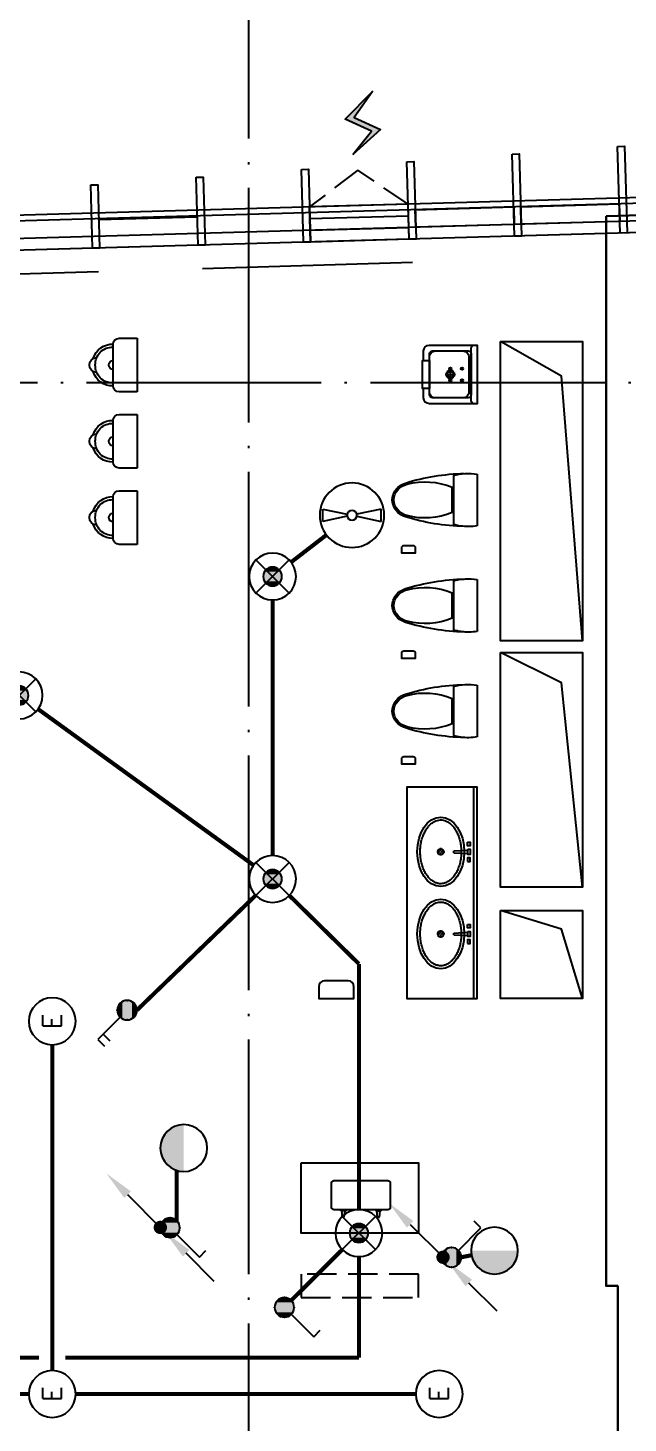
# Model space of a CAD drawing. Extents: x -2209072 to 495824, y -92434 to 572724.
# Drawn here: x 128759 to 133878, y 287553 to 299447 of the extents above; entities that cross this region are included whole.
import ezdxf
from ezdxf.enums import TextEntityAlignment as Align

# ---------------------------------------------------------------- set-up
doc = ezdxf.new("R2010")
doc.units = 0
doc.header["$LTSCALE"] = 1000
doc.header["$MEASUREMENT"] = 0
for name, pattern in [('6#7#幕墙$0$DASH', [0.35, 0.25, -0.1]), ('DASH', [0.35, 0.25, -0.1]), ('X-104 6#7#平面$0$DASH', [0.35, 0.25, -0.1]), ('X-104 6#7#平面$0$DOTE', [2.4200000000000004, 2, -0.2, 0.02, -0.2])]:
    doc.linetypes.add(name, pattern=pattern)
doc.layers.get('0').update_dxf_attribs({"linetype": 'CONTINUOUS'})
for name, color, linetype in [('6#7#幕墙$0$04-电动窗', 1, 'CONTINUOUS'), ('6#7#幕墙$0$A-C_玻璃幕墙', 140, 'CONTINUOUS'), ('6#7#幕墙$0$A-C_窗', 140, 'CONTINUOUS'), ('6#7#幕墙$0$A-TECH_结构', 21, 'CONTINUOUS'), ('6#7#幕墙$0$A-金属背板', 30, 'CONTINUOUS'), ('EQUIP-动力', 3, 'CONTINUOUS'), ('EQUIP-照明', 3, 'CONTINUOUS'), ('LWIRE', 4, 'CONTINUOUS'), ('TEL_TEXT', 3, 'CONTINUOUS'), ('WIRE-应急', 2, 'DASH'), ('WIRE-照明', 1, 'CONTINUOUS'), ('X-104 6#7#平面$0$A-C_门', 150, 'CONTINUOUS'), ('X-104 6#7#平面$0$A-I_卫-洁具', 241, 'CONTINUOUS'), ('X-104 6#7#平面$0$A-SUR_看线', 231, 'CONTINUOUS'), ('X-104 6#7#平面$0$A-TECH_结构', 21, 'CONTINUOUS'), ('X-104 6#7#平面$0$A_AXIS-轴线', 36, 'X-104 6#7#平面$0$DOTE')]:
    doc.layers.add(name, color=color, linetype=linetype)
doc.layers.add('X-104 6#7#平面$0$000套内', color=226, linetype='CONTINUOUS', lineweight=30, plot=False)
doc.styles.add('_TEL_DIM', font='SIMPLEX', dxfattribs={"width": 0.8, "height": 3.5, "bigfont": 'HZTXT'})
doc.styles.get("Standard").update_dxf_attribs({"font": 'gbenor.shx', "bigfont": 'gbcbig.shx'})

# ---------------------------------------------------------------- blocks, each defined once
blk = doc.blocks.new('$equip$00001838')
blk.add_circle((0, 0), 0.5)
at = {"color": 7, "style": '_TEL_DIM'}
blk.add_attdef('$TEXT$', text='', height=0.4, dxfattribs=at).set_placement((0, 0), align=Align.MIDDLE_CENTER)
at = {"color": 7, "style": '_TEL_DIM', "flags": 1}
blk.add_attdef('A', text='', height=2e-05, dxfattribs=at).set_placement((0, 0), align=Align.MIDDLE_CENTER)
blk = doc.blocks.new('$equip$00001151')
blk.add_circle((0, 0.5), 0.5)
for points in [[(0.4330127085668209, 0.2500000115614966), (-0.4330126952190767, 0.2499999884385034), (0.5, 0.5000000133477442), (-0.5, 0.4999999866522558)], [(0.2500000115578587, 0.0669873047809233), (-0.2499999884421413, 0.06698729143317905), (0.4330127085668209, 0.2500000115614966), (-0.4330126952190767, 0.2499999884385034)], [(1.334774424321949e-08, 0), (1.334774424321949e-08, 0), (0.2500000115578587, 0.0669873047809233), (-0.2499999884421413, 0.06698729143317905)]]:
    blk.add_solid(points)
at = {"flags": 9}
blk.add_attdef('A', (0, 0), '', height=2e-05, dxfattribs=at)
blk = doc.blocks.new('$equip$00001962')
for p, q in [((0.1473139127519971, 0.3556472460822988), (0.625000000003638, 0.8333333333339397)), ((0.625000000003638, 0.8333333333339397), (0.7664213562420628, 0.6919119770955149))]:
    blk.add_line(p, q)
blk.add_circle((3.637978807091713e-12, 0.2083333333339397), 0.2083333333334168)
for p in [(1.091393642127514e-11, 0.4166666666660603), (-0.2083333333284827, 0.2083333333375776), (1.091393642127514e-11, 0), (0.2083333333393966, 0.2083333333375776)]:
    blk.add_point(p)
for points in [[(-0.1804219591176661, 0.312500000001819), (0.1804219591249421, 0.312500000001819), (-0.2083333333284827, 0.2083333333339397), (0.2083333333357587, 0.2083333333339397)], [(-0.1041666666642413, 0.3887552924552438), (0.1041666666715173, 0.3887552924552438), (-0.1804219591176661, 0.312500000001819), (0.1804219591249421, 0.312500000001819)], [(3.637978807091713e-12, 0.4166666666660603), (3.637978807091713e-12, 0.4166666666660603), (-0.1041666666642413, 0.3887552924552438), (0.1041666666715173, 0.3887552924552438)], [(-0.1804219591176661, 0.1041666666660603), (0.1804219591249421, 0.1041666666660603), (-0.2083333333284827, 0.2083333333339397), (0.2083333333357587, 0.2083333333339397)], [(-0.1041666666642413, 0.02791137421263556), (0.1041666666715173, 0.02791137421263556), (-0.1804219591176661, 0.1041666666660603), (0.1804219591249421, 0.1041666666660603)], [(3.637978807091713e-12, 1.818989403545856e-12), (3.637978807091713e-12, 1.818989403545856e-12), (-0.1041666666642413, 0.02791137421263556), (0.1041666666715173, 0.02791137421263556)]]:
    blk.add_solid(points)
at = {"layer": 'TEL_TEXT', "style": '_TEL_DIM', "flags": 1}
blk.add_attdef('A', text='', height=2e-05, dxfattribs=at).set_placement((0, 0), align=Align.MIDDLE_CENTER)
blk = doc.blocks.new('$TelecSys$00000081')
for p, q in [((0.1041666666678793, 0.1041666666660603), (0.1041666666678793, 0.1041666666660603)), ((-0.1041666666678793, -0.1041666666660603), (-0.1041666666678793, -0.1041666666660603)), ((-1.150000000001455, -1.149999999999636), (-0.5499999999992724, -0.5499999999992724))]:
    blk.add_line(p, q)
at = {"const_width": 0.1425}
blk.add_lwpolyline([(0.07125000000087311, 0, 1), (-0.07125000000087311, 0, 1)], format="xyb", close=True, dxfattribs=at)
blk.add_solid([(-0.6199999999989814, -0.4799999999995634), (-0.4799999999995634, -0.6200000000008004), (-0.09999999999854481, -0.1000000000003638)])
at = {"width": 0.8, "flags": 9}
blk.add_attdef('A', (0, 0), '', height=2e-05, rotation=180, dxfattribs=at)
blk = doc.blocks.new('$TelecSys$00000079')
for p, q in [((0.7000000000007276, 0.7000000000007276), (0, 0)), ((0.1041666666678793, 0.1041666666660603), (0.1041666666678793, 0.1041666666660603)), ((-0.1041666666678793, -0.1041666666660603), (-0.1041666666678793, -0.1041666666660603))]:
    blk.add_line(p, q)
at = {"const_width": 0.1425}
blk.add_lwpolyline([(-0.07125000000087311, 0, 1), (0.07125000000087311, 0, 1)], format="xyb", close=True, dxfattribs=at)
blk.add_solid([(0.6300000000010186, 0.7700000000004366), (0.7700000000004366, 0.6299999999991996), (1.150000000001455, 1.149999999999636)])
at = {"width": 0.8, "flags": 9}
blk.add_attdef('A', (0, 0), '', height=2e-05, dxfattribs=at)
blk = doc.blocks.new('$equip$00001149')
for p, q in [((-0.353553390592424, 0.353553390592424), (0.353553390592424, -0.353553390592424)), ((0.353553390592424, 0.353553390592424), (-0.353553390592424, -0.353553390592424))]:
    blk.add_line(p, q)
for radius in [0.5, 0.2]:
    blk.add_circle((0, 0), radius)
for points in [[(-0.1732050807586347, 0.09999999999854481), (0.1732050807586347, 0.09999999999854481), (-0.2000000000007276, 0), (0.2000000000007276, 0)], [(-0.1732050807586347, -0.09999999999854481), (0.1732050807586347, -0.09999999999854481), (-0.2000000000007276, 0), (0.2000000000007276, 0)], [(-0.09999999999854481, 0.1732050807586347), (0.09999999999854481, 0.1732050807586347), (-0.1732050807586347, 0.09999999999854481), (0.1732050807586347, 0.09999999999854481)], [(0, 0.2000000000007276), (0, 0.2000000000007276), (-0.09999999999854481, 0.1732050807586347), (0.09999999999854481, 0.1732050807586347)], [(-0.09999999999854481, -0.1732050807586347), (0.09999999999854481, -0.1732050807586347), (-0.1732050807586347, -0.09999999999854481), (0.1732050807586347, -0.09999999999854481)], [(0, -0.2000000000007276), (0, -0.2000000000007276), (-0.09999999999854481, -0.1732050807586347), (0.09999999999854481, -0.1732050807586347)]]:
    blk.add_solid(points)
at = {"flags": 9}
blk.add_attdef('A', (0, 0), '', height=2e-05, dxfattribs=at)
blk = doc.blocks.new('$equip$00001304')
for p, q in [((-0.625, -0.1302083333357587), (-0.625, 0.1302083333357587)), ((-0.625, 0.1302083333357587), (-0.1019771270548517, 0.02124523480597418)), ((0.625, 0.1302083333357587), (0.1019771270548517, 0.02124523480597418)), ((0.625, -0.1302083333357587), (0.625, 0.1302083333357587)), ((-0.1019771270548517, -0.02124523480597418), (-0.625, -0.1302083333357587)), ((0.1019771270548517, -0.02124523480597418), (0.625, -0.1302083333357587))]:
    blk.add_line(p, q)
for radius in [0.6875, 0.1041666666666797]:
    blk.add_circle((0, 0), radius)
at = {"flags": 9}
blk.add_attdef('A', (0, 0), '', height=2e-05, dxfattribs=at)
blk = doc.blocks.new('$equip$00001963')
for p, q in [((0.1473139127447212, 0.3556472460822988), (0.624999999996362, 0.8333333333339397)), ((0.5118629150056222, 0.7201962483431998), (0.653284271244047, 0.578774892108413)), ((0.624999999996362, 0.8333333333339397), (0.7664213562347868, 0.6919119770955149))]:
    blk.add_line(p, q)
blk.add_circle((-3.637978807091713e-12, 0.2083333333339397), 0.2083333333334168)
for p in [(0, 0.4166666666660603), (-0.2083333333393966, 0.2083333333375776), (0, 0), (0.2083333333284827, 0.2083333333375776)]:
    blk.add_point(p)
for points in [[(-0.1804219591249421, 0.312500000001819), (0.1804219591176661, 0.312500000001819), (-0.2083333333357587, 0.2083333333339397), (0.2083333333284827, 0.2083333333339397)], [(-0.1041666666715173, 0.3887552924552438), (0.1041666666642413, 0.3887552924552438), (-0.1804219591249421, 0.312500000001819), (0.1804219591176661, 0.312500000001819)], [(-3.637978807091713e-12, 0.4166666666660603), (-3.637978807091713e-12, 0.4166666666660603), (-0.1041666666715173, 0.3887552924552438), (0.1041666666642413, 0.3887552924552438)], [(-0.1804219591249421, 0.1041666666660603), (0.1804219591176661, 0.1041666666660603), (-0.2083333333357587, 0.2083333333339397), (0.2083333333284827, 0.2083333333339397)], [(-0.1041666666715173, 0.02791137421263556), (0.1041666666642413, 0.02791137421263556), (-0.1804219591249421, 0.1041666666660603), (0.1804219591176661, 0.1041666666660603)], [(-3.637978807091713e-12, 1.818989403545856e-12), (-3.637978807091713e-12, 1.818989403545856e-12), (-0.1041666666715173, 0.02791137421263556), (0.1041666666642413, 0.02791137421263556)]]:
    blk.add_solid(points)
at = {"layer": 'TEL_TEXT', "style": '_TEL_DIM', "flags": 1}
blk.add_attdef('A', text='', height=2e-05, dxfattribs=at).set_placement((0, 0), align=Align.MIDDLE_CENTER)
blk = doc.blocks.new('X-104 6#7#平面$0$fdsgfh')
at = {"layer": 'X-104 6#7#平面$0$A-TECH_结构'}
blk.add_lwpolyline([(-32899.9937137325, 80080.09257850776), (-32899.99370861112, 73049.99944712958), (-35599.99378253634, 73049.99940193442), (-35599.99378253634, 78950.00005101462), (-35399.99356419079, 78950.00005101462), (-35399.99357145236, 80180.76328602651), (-53799.99999997937, 80921.69999439848), (-53799.98692026359, 56749.99967455401), (-41849.99999999936, 56749.9997286585), (-41850.00099945735, 56750.00077917697), (-5900.000999457348, 56750.00077917697), (-5900.000999457348, 58050.00080011939), (699.9992417302274, 58050.00080011939), (699.9992417303438, 79350.00080011881), (-5900.000999454787, 79350.00080011881), (-5900.000999453681, 80094.5845602148), (-21499.99208528241, 79648.39091887636), (-21499.99208528241, 78950.00000001918), (-21299.99222152265, 78950.00000002715), (-21299.99214760232, 73250.00003751149), (-23999.9913840691, 73250.00039114061), (-23999.9913840691, 78950.00030319628), (-23599.99146148495, 78950.0002529785), (-23599.99146148495, 79705.59743453059)], close=True, dxfattribs=at)
blk = doc.blocks.new('*U1303')
at = {"layer": 'X-104 6#7#平面$0$A_AXIS-轴线'}
blk.add_line((33599.99999999994, 25699.99999999951), (33600.00000000001, -6500.000000000364), dxfattribs=at)
blk.add_lwpolyline([(-6499.999999999946, 19199.99999999949), (53815.35002683864, 19199.99999999906)], dxfattribs=at)
blk = doc.blocks.new('X-104 6#7#平面$0$drff')
at = {"layer": 'X-104 6#7#平面$0$A-TECH_结构'}
for points in [[(-950.0002347079571, 7950.000640147191), (-250.0000079800375, 7950.000640861748), (-250.0785117881314, 5400.000881613872), (-950.078561139584, 5400.000954204879)], [(-950.0838447942515, 5300.00095420552), (-250.0840018930903, 5300.00095492031), (-250.0003174667072, 3300.002407060994), (-950.0001603678684, 3300.002406346204)], [(-950.0002973864612, 3099.99697556789), (-250.0004544853, 3099.99697628268), (-250.000465637655, 2350.000991695269), (-950.0003085388162, 2350.000990980479)]]:
    blk.add_lwpolyline(points, close=True, dxfattribs=at)
for points in [[(-250.0777486588049, 5400.000827985525), (-430.2593758709263, 7653.65636189474), (-949.9990587088396, 7950.000349234615)], [(-250.0003878508869, 3300.002407060412), (-430.2600122309232, 5041.159833339276), (-950.0838447942515, 5300.00095420552)], [(-250.0005360218347, 2350.000991694687), (-430.260228719766, 2941.159833339334), (-950.0002973864612, 3099.99697556789)]]:
    blk.add_lwpolyline(points, dxfattribs=at)
blk = doc.blocks.new('X-104 6#7#平面$0$meae')
for p, q in [((-215.039999999979, 0), (-243.7679999999818, 0)), ((-210, 5.039999999979045), (-210, 32.76000000000931)), ((-176.7359999999753, 0), (-204.9599999999627, 0)), ((-99.54815868195146, 8), (21.68149024352897, 14.3899337600451)), ((-99.54815868195146, -7.999999999941792), (-99.54815868195146, 8)), ((21.68149024352897, -14.3899337601033), (21.68149024352897, 14.3899337600451)), ((-210, -32.25599999999395), (-210, -5.039999999979045)), ((-99.54815868195146, -8.000000000058208), (21.68149024352897, -14.3899337601033))]:
    blk.add_line(p, q)
at = {"const_width": 0.8399999999999999}
blk.add_lwpolyline([(-209.5800000000163, -0.1400000000139698, -0.9999999999999999), (-210.4199999999837, -0.1400000000139698, -0.9999999999999999)], format="xyb", close=True, dxfattribs=at)
for points in [[(17.19145484233741, 81.35012003820157), (40, 81.35012003820157), (39.99999999994179, 51.35012003820157), (17.1914548422792, 51.35012003820157)], [(21.68149024352897, 21.35012003820157), (40, 21.35012003820157), (40, -21.35012003820157), (21.68149024352897, -21.35012003820157)], [(17.19145484233741, -81.35012003820157), (40, -81.35012003820157), (39.99999999994179, -51.35012003820157), (17.1914548422792, -51.35012003820157)]]:
    blk.add_lwpolyline(points, close=True)
blk.add_circle((-210, 0), 25.2)
blk.add_ellipse((-210, 0), major_axis=(0, -296.8388870928175), ratio=0.6737661697857759)
at = {"color": 8}
blk.add_open_spline([(-210, -271.838887092832), (-201.6286662275088, -271.838887092832), (-193.2556980797672, -270.8834744876949), (-176.5567826171755, -267.0318226981908), (-168.2292954665609, -264.1331208487391), (-151.7464247078751, -256.3412992825033), (-143.592075161112, -251.4461166422116), (-127.6688291439204, -239.6628589069005), (-119.9016611408442, -232.7743547918508), (-105.0053654383519, -217.100718463771), (-97.87740360945463, -208.3160983382841), (-84.50442564953119, -189.0367220979533), (-78.25994529254967, -178.5426552897552), (-66.86596525227651, -156.1005802754662), (-61.71665413689334, -144.1531549534993), (-52.68240508378949, -119.1104159536771), (-48.79751711455174, -106.0155586157343), (-42.41598126577446, -79.01830609660828), (-39.91934085072717, -65.11628590768669), (-36.39207964838715, -36.86706837144447), (-35.3614577781409, -22.5202054088586), (-34.79793056182098, 6.244822261855006), (-35.26502483320655, 20.66266644134885), (-37.68259151588427, 49.19399507466005), (-39.63306519814068, 63.30715293157846), (-44.95700291811954, 90.86129060061648), (-48.33046480413759, 104.3019146881416), (-56.39392556494568, 130.1611448710319), (-61.0838973345235, 142.5793309712317), (-71.62818411248736, 166.0733063118532), (-77.48238030000357, 177.1485642623738), (-90.15903716551838, 197.6798496269621), (-96.98112566315103, 207.1352148510632), (-111.3602107425686, 224.2113378457143), (-118.9163064261083, 231.8314545630128), (-134.510733252624, 245.1036245926516), (-142.547481424408, 250.7556368449004), (-158.868371842138, 260.0530890176306), (-167.1509793659789, 263.6999722997425), (-183.7976203592261, 269.0257272459567), (-192.162095878215, 270.7072330619558), (-208.8995512870024, 272.153067119536), (-217.2755150526064, 271.9185741905239), (-234.0031495776493, 269.526916392555), (-242.3573442720808, 267.3679324407713), (-258.9526960913208, 261.0731867576833), (-267.1936322519905, 256.9349128940958), (-283.3781850557425, 246.65468100406), (-291.3201072766096, 240.5117016318836), (-306.6623222918133, 226.2813428560039), (-314.0611830068519, 218.1942343084957), (-328.0653621423407, 200.2301868745126), (-334.6699371464783, 190.353927289194), (-346.859358667396, 169.044026111078), (-352.4439172392595, 157.6110181525), (-362.4072642970132, 133.476927122334), (-366.7859668953461, 120.7763437553076), (-374.1964356524404, 94.43610308453208), (-377.2281845823745, 80.79684587812517), (-381.8495765395346, 52.93462008907227), (-383.4392193020904, 38.71199739631265), (-385.1273327118251, 10.0537408667733), (-385.225804392132, -4.381569712015335), (-383.9285565786413, -33.08909023553133), (-382.5328362500295, -47.36097819061251), (-378.2902226594742, -75.36972922243876), (-375.4433290168527, -89.10625087702647), (-368.3874579074909, -115.6863969620317), (-364.1784936326439, -128.529630749661), (-354.5335200406262, -152.9902308470919), (-349.097582319926, -164.6071133053629), (-337.1786070214584, -186.3198765731067), (-330.6958189697471, -196.415140855941), (-316.9037533847149, -214.843760280055), (-309.5951420506462, -223.1764269854757), (-294.4000191528467, -237.9131964488188), (-286.5148495539906, -244.3169298697612), (-270.41386736813, -255.1213227973203), (-262.1997869724291, -259.5227866767091), (-245.6385630253353, -266.3373192788567), (-237.2919559226721, -268.7527736420161), (-222.6272707111784, -271.2949484957498), (-216.3134306632564, -271.838887092832), (-210, -271.838887092832)], degree=3, knots=[0, 0, 0, 0, 0.1541728099079682, 0.1541728099079682, 0.3083456198159364, 0.3083456198159364, 0.4625184297239047, 0.4625184297239047, 0.6166912396318729, 0.6166912396318729, 0.7708640495398411, 0.7708640495398411, 0.9250368594478093, 0.9250368594478093, 1.079209669355778, 1.079209669355778, 1.233382479263746, 1.233382479263746, 1.387555289171714, 1.387555289171714, 1.541728099079682, 1.541728099079682, 1.69590090898765, 1.69590090898765, 1.850073718895619, 1.850073718895619, 2.004246528803587, 2.004246528803587, 2.158419338711555, 2.158419338711555, 2.312592148619523, 2.312592148619523, 2.466764958527492, 2.466764958527492, 2.62093776843546, 2.62093776843546, 2.775110578343428, 2.775110578343428, 2.929283388251396, 2.929283388251396, 3.083456198159364, 3.083456198159364, 3.237629008067333, 3.237629008067333, 3.391801817975301, 3.391801817975301, 3.545974627883269, 3.545974627883269, 3.700147437791237, 3.700147437791237, 3.854320247699206, 3.854320247699206, 4.008493057607174, 4.008493057607174, 4.162665867515142, 4.162665867515142, 4.31683867742311, 4.31683867742311, 4.471011487331078, 4.471011487331078, 4.625184297239047, 4.625184297239047, 4.779357107147015, 4.779357107147015, 4.933529917054983, 4.933529917054983, 5.087702726962951, 5.087702726962951, 5.24187553687092, 5.24187553687092, 5.396048346778888, 5.396048346778888, 5.550221156686856, 5.550221156686856, 5.704393966594824, 5.704393966594824, 5.858566776502792, 5.858566776502792, 6.012739586410761, 6.012739586410761, 6.166912396318729, 6.166912396318729, 6.283185307179586, 6.283185307179586, 6.283185307179586, 6.283185307179586], dxfattribs=at)
blk = doc.blocks.new('X-104 6#7#平面$0$A-toilet-F2$0$A-toilet-F3$0$xb')
for p, q in [((-228.5999999991618, 152.3999999994412), (-228.6000000010245, 9.313225746154785e-10)), ((177.7999999998137, 203.2000000000698), (-177.7999999993481, 203.1999999994878)), ((228.6000000010245, -9.313225746154785e-10), (228.6000000005588, 152.3999999997905)), ((-228.6000000010245, 9.313225746154785e-10), (228.6000000010245, -9.313225746154785e-10))]:
    blk.add_line(p, q)
for centre, radius, start, end in [((-6.349999998696148, 209.549999998766), 171.56755229355, 106.6068803142738, 182.1210963969083), ((9.313225746154785e-10, 342.8999999993248), 63.50000000000001, 1.07073087239469, 178.9292691276053), ((6.350000001490116, 209.549999998766), 171.56755229355, 357.8789036030917, 73.39311968572625), ((-6.349999998696148, 209.549999998766), 146.16755229355, 87.87890362284142, 182.1210963969083), ((1.396983861923218e-09, 203.1999999987893), 38.1, 0, 180), ((6.350000001490116, 209.549999998766), 146.16755229355, 357.8789036030917, 92.12109637715858), ((-177.7999999993481, 152.3999999992084), 50.8, 90, 180), ((177.8000000002794, 152.3999999997905), 50.8, 0, 90)]:
    blk.add_arc(centre, radius, start, end)
blk = doc.blocks.new('X-104 6#7#平面$0$hgfasg')
for p, q in [((-209.53125, 202.5), (209.53125, 202.5)), ((107.6506163835293, 211.7636099999945), (-107.650638883526, 211.7636099999945)), ((-220.78125, 0), (220.78125, 0))]:
    blk.add_line(p, q)
blk.add_lwpolyline([(-209.53125, 202.5), (-220.9312574999931, 151.5815775000083), (-226.3893074999942, 102.226364999995), (-226.3893074999942, 50.1765075000003), (-220.78125, 0)])
for centre, radius, start, end in [((12.18639293921296, 562.4982811024092), 163.5812782416205, 110.4523908064364, 162.7522599272803), ((0, 595.1750179040682), 128.7061108459815, 69.54760919356356, 110.4523908064364), ((-12.18639293921296, 562.4982811024092), 163.5812782416205, 17.24774007271973, 69.54760919356356), ((1596.893304158017, 70.5022373952088), 1822.905267548176, 162.7522599272803, 178.7776319832778), ((448.2021256943117, 443.44170022248), 602.2018211347165, 165.2214349415254, 202.6262561226716), ((23.26483596065373, 555.5449209055951), 162.7261878014058, 133.1457353983645, 165.2214349415254), ((-1.124999835155904e-05, 580.3665348804789), 128.7061108459815, 46.85426460163555, 133.1457353983645), ((-23.26485846065043, 555.5449209055951), 162.7261878014058, 14.77856505847465, 46.85426460163555), ((-448.2021481943084, 443.44170022248), 602.2018211347165, 337.3737438773284, 14.77856505847465), ((-1596.893304158017, 70.5022373952088), 1822.905267548176, 1.222368016722242, 17.24774007271973), ((-236.25, 76.1718824999989), 463.3354349999999, 7.739946000358616, 15.82198200030497), ((-236.25, 76.1718824999989), 463.3354349999999, 350.5376780003206, 7.739946000358616)]:
    blk.add_arc(centre, radius, start, end)
blk = doc.blocks.new('X-104 6#7#平面$0$hgfd')
at = {"color": 8}
for p, q in [((3.335953806526959e-07, 266.5000000000036), (2.372253220528364e-07, 189.5000000000036)), ((-38.49999971458601, 228.000000048185), (38.50000028541399, 227.9999999518077))]:
    blk.add_line(p, q, dxfattribs=at)
for points in [[(250, -3.504792402964085e-07), (-249.9999999999927, 3.504792402964085e-07), (-249.9999994917889, 406.0000003504792, -0.4142135623732199), (-199.9999994292011, 456.0000002878987), (-119.9999994292084, 456.0000001877597), (-119.9999994166865, 466.000000187767), (120.0000005833208, 465.9999998122548), (120.0000005708062, 455.9999998122548), (200.000000570777, 455.9999997121158, -0.414213562372991), (250.0000005081893, 405.9999996495353)], [(175.000000062566, 49.99999974339516), (-174.9999999374049, 50.00000025659756, -0.4142135623730927), (-199.9999999061183, 75.00000028789145), (-199.9999995230974, 381.0000002878987, -0.414213562373095), (-174.9999994917962, 406.0000002565976), (175.0000005082111, 405.9999997434024, -0.4142135623731322), (200.0000004769245, 380.9999997121085), (200.0000000938744, 74.99999971210127, -0.4142135623730573)], [(250, -3.504792402964085e-07), (-249.9999999999927, 3.504792402964085e-07), (-249.9999999686988, 25.00000035048652, -0.4142135623730971), (-224.9999999373977, 50.00000031918535), (225.0000000625878, 49.99999968082193, -0.4142135623730932), (250.0000000313012, 24.99999964952804)]]:
    blk.add_lwpolyline(points, format="xyb", close=True)
blk.add_lwpolyline([(120.0000005708062, 455.9999998122548), (200.000000570777, 455.9999997121158, -0.414213562373095), (250.0000005081893, 405.9999996495353), (250, -3.504792402964085e-07), (-249.9999999999927, 3.504792402964085e-07), (-249.9999994917889, 406.0000003504792, -0.4142135623730929), (-199.9999994292011, 456.0000002878987), (-119.9999994292084, 456.0000001877597)], format="xyb")
blk.add_lwpolyline([(150.0000000876389, 69.99999977469633), (-149.9999999123756, 70.00000022531094, -0.4142135623730976), (-199.9999998497879, 120.0000002878915), (-199.9999995543913, 356.0000002878842, -0.414213562373095), (-149.9999994918035, 406.0000002253037), (150.0000005081965, 405.9999997746963, -0.414213562373095), (200.0000004456087, 355.9999997121085), (200.0000001502194, 119.9999997121231, -0.4142135623731096)], format="xyb", close=True, dxfattribs=at)
blk.add_lwpolyline([(120.0000005082184, 405.9999998122476), (-119.9999994917889, 406.0000001877524), (-119.9999994166865, 466.000000187767), (120.0000005833208, 465.9999998122548)], close=True)
for centre, radius in [((-49.99999971457146, 228.0000000625914), 10), ((2.854139893315732e-07, 228.0000000000036), 35), ((50.00000028542127, 227.9999999374159), 10), ((-49.99999983975431, 128.0000000625841), 10), ((50.00000016025297, 127.9999999374159), 10)]:
    blk.add_circle(centre, radius)
blk.add_circle((2.854139893315732e-07, 228.0000000000036), 25, dxfattribs=at)
blk = doc.blocks.new('X-104 6#7#平面$0$fgdgfhgh')
at = {"layer": 'X-104 6#7#平面$0$A-C_门', "linetype": 'X-104 6#7#平面$0$DASH'}
blk.add_lwpolyline([(34049.99991629372, 11400.00007873948), (35049.9999162915, 11400.00007588055), (35049.9999162915, 11599.99998671573), (34049.99991629372, 11599.99998957454)], close=True, dxfattribs=at)
at = {"layer": 'X-104 6#7#平面$0$A-I_卫-洁具', "ltscale": 0.1}
for p, q in [((34401.79323838165, 12085.06107731262), (34395.40330462161, 12138.82724374224)), ((34424.18317214175, 12138.82724374224), (34395.40330462161, 12138.82724374224)), ((34417.79323838171, 12085.06107731262), (34424.18317214175, 12138.82724374224)), ((34701.79323838159, 12085.06107731262), (34695.40330462155, 12138.82724374224)), ((34695.40330462155, 12138.82724374224), (34724.1831721417, 12138.82724374224)), ((34717.79323838165, 12085.06107731262), (34724.1831721417, 12138.82724374224)), ((34417.79323838159, 12085.06107731262), (34401.79323838165, 12085.06107731262)), ((34701.79323838171, 12085.06107731262), (34717.79323838165, 12085.06107731262))]:
    blk.add_line(p, q, dxfattribs=at)
at = {"layer": 'X-104 6#7#平面$0$A-I_卫-洁具'}
for points in [[(35005.00007616487, 17810.00033908861), (34925.00007616487, 17810.00033908861, 0.414213562373095), (34905.00007616487, 17790.00033908861), (34905.00007616487, 17750.00033908861), (35025.00007616487, 17750.00033908861), (35025.00007616487, 17790.00033908861, 0.414213562373095)], [(35005.00007616481, 16910.0003390885), (34925.00007616481, 16910.0003390885, 0.414213562373095), (34905.00007616481, 16890.0003390885), (34905.00007616481, 16850.0003390885), (35025.00007616481, 16850.0003390885), (35025.00007616481, 16890.0003390885, 0.414213562373095)], [(35005.00007616487, 16010.0003390885), (34925.00007616487, 16010.0003390885, 0.414213562373095), (34905.00007616487, 15990.0003390885), (34905.00007616487, 15950.0003390885), (35025.00007616487, 15950.0003390885), (35025.00007616487, 15990.0003390885, 0.414213562373095)], [(34450.00012546053, 14100.00037132134), (34250.00012546053, 14100.00037132134, 0.414213562373095), (34200.00012546053, 14050.00037132134), (34200.00012546053, 13950.00037132134), (34500.00012546053, 13950.00037132134), (34500.00012546053, 14050.00037132134, 0.414213562373095)]]:
    blk.add_lwpolyline(points, format="xyb", close=True, dxfattribs=at)
at = {"layer": 'X-104 6#7#平面$0$A-I_卫-洁具', "ltscale": 0.1}
for points in [[(35550.00007934606, 13950.00047349103), (35550.00007934601, 15750.00047349103), (34950.00007934612, 15750.00047349103), (34950.00007934612, 13950.00047349103)], [(34049.99994845616, 12550.00051829807), (35049.99993308957, 12550.00051829807), (35049.99993308957, 11950.00019579777), (34049.99994845616, 11950.00019579777)], [(34388.44311834345, 12138.82724374224), (34388.44311834345, 12147.98649862048), (34431.14335841985, 12147.98649862048), (34431.14335841985, 12138.82724374224)], [(34731.14335841985, 12138.82724374224), (34731.14335841985, 12147.98649862048), (34688.44311834345, 12147.98649862048), (34688.44311834345, 12138.82724374224)]]:
    blk.add_lwpolyline(points, close=True, dxfattribs=at)
at = {"layer": 'X-104 6#7#平面$0$A-I_卫-洁具'}
blk.add_lwpolyline([(35519.99923389938, 15750.00068542035), (35519.99997573296, 13950.00036274473), (35549.99997573296, 13950.00036274473), (35549.99997573331, 15750.00075306033), (35519.99923389938, 15750.00075345137)], dxfattribs=at)
at = {"layer": 'X-104 6#7#平面$0$A-I_卫-洁具', "ltscale": 0.1}
blk.add_lwpolyline([(34809.79323838165, 12377.98649862048), (34809.79323838165, 12167.98649862048, -0.414213562373095), (34789.79323838165, 12147.98649862048), (34329.79323838165, 12147.98649862048, -0.4142135623731127), (34309.79323838165, 12167.98649862048), (34309.79323838168, 12377.98649862048, -0.4142135623730765), (34329.79323838168, 12397.98649862048), (34789.79323838165, 12397.98649862048, -0.414213562373095)], format="xyb", close=True, dxfattribs=at)
at = {"layer": 'X-104 6#7#平面$0$A-I_卫-洁具', "ltscale": 0.1, "extrusion": (0, 0, -1), "zscale": -1, "rotation": 270}
for name, p in [('X-104 6#7#平面$0$A-toilet-F2$0$A-toilet-F3$0$xb', (-32650.00000259669, 19350.00020775635)), ('X-104 6#7#平面$0$A-toilet-F2$0$A-toilet-F3$0$xb', (-32650.00000259669, 18700.00020775635)), ('X-104 6#7#平面$0$hgfasg', (-35550.00000431982, 18200.00033753901)), ('X-104 6#7#平面$0$A-toilet-F2$0$A-toilet-F3$0$xb', (-32650.00000259669, 18050.00020775635)), ('X-104 6#7#平面$0$hgfasg', (-35550.00000431982, 17300.00033753901)), ('X-104 6#7#平面$0$hgfasg', (-35550.00000431982, 16400.00033753901))]:
    blk.add_blockref(name, p, dxfattribs=at)
at = {"layer": 'X-104 6#7#平面$0$A-I_卫-洁具', "ltscale": 0.1, "rotation": 90}
blk.add_blockref('X-104 6#7#平面$0$hgfd', (35550.00000432023, 19270.00033907389), dxfattribs=at)
at = {"layer": 'X-104 6#7#平面$0$A-I_卫-洁具', "ltscale": 0.1}
for p in [(35450.00007934612, 15200.0004734908), (35450.00007791666, 14500.0004734908)]:
    blk.add_blockref('X-104 6#7#平面$0$meae', p, dxfattribs=at)
blk = doc.blocks.new('*U1672')
blk.add_lwpolyline([(-1359.990942135801, -7.544262916781008e-05), (-519.9909964609797, -0.0006168169202283025), (-519.9909964609797, -150.0006168169202), (-1359.990942135801, -150.0000754426292)], close=True)
blk = doc.blocks.new('6#7#幕墙$0$900kaiqishan')
at = {"layer": '6#7#幕墙$0$04-电动窗'}
h = blk.add_hatch(color=1, dxfattribs=at)
h.dxf.hatch_style = 1
h.paths.add_polyline_path([(958.3887367806092, 484.6187667727936), (795.3543059404401, 679.9970196002396), (1016.400355023587, 788.5362174650654), (777.3437607955366, 1017.960797000589), (937.4796729731897, 801.6330088544928), (716.4336238900432, 693.0938109896961)])
at = {"layer": '6#7#幕墙$0$04-电动窗', "color": 1}
blk.add_lwpolyline([(958.3887367806092, 484.6187667727936), (795.3543059404401, 679.9970196002396), (1016.400355023587, 788.5362174650654), (777.3437607955366, 1017.960797000589), (937.4796729731897, 801.6330088544928), (716.4336238900432, 693.0938109896961), (958.3887367806092, 484.6187667727936)], close=True, dxfattribs=at)
at = {"layer": '6#7#幕墙$0$A-C_窗'}
for p, q in [((499.9999999999745, 50.00000067843939), (1340.000000000002, 50.0000000000291)), ((499.9999999999745, -249.9999993215897), (499.9999999999745, 50.00000067843939)), ((1340, -249.9999999999709), (1340.000000000002, 50.0000000000291)), ((1340.000000000004, -50), (499.9999999999709, -49.99999932156061)), ((1340.000000000002, -150), (499.9999999999727, -149.9999993215606)), ((499.9999999999745, -249.9999993215897), (1340, -249.9999999999709))]:
    blk.add_line(p, q, dxfattribs=at)
at = {"layer": '6#7#幕墙$0$A-C_窗', "linetype": '6#7#幕墙$0$DASH'}
blk.add_lwpolyline([(499.9999999999727, 50.00000067558722), (919.553288163459, 349.9999999971187), (1340.000000000004, 49.99999999717693)], dxfattribs=at)
blk = doc.blocks.new('6#7#幕墙$0$hjsdlkjshdjkshdkjsd')
at = {"layer": '6#7#幕墙$0$A-C_玻璃幕墙'}
for points in [[(132889.9542866253, 417390.1361076725), (132949.9298708261, 417391.8476274025), (132969.89760101, 416692.1324783625), (132909.9220168092, 416690.4209586326)], [(133788.4470364823, 417455.7926264229), (133848.422620683, 417457.5041461529), (133869.5313640203, 416717.8052743127), (133809.5557798195, 416716.0937545825)], [(131092.9687869114, 417258.8230701717), (131152.9443711121, 417260.5345899016), (131170.6300749894, 416640.7868864624), (131110.6544907887, 416639.0753667325)], [(131991.4615367683, 417324.4795889222), (132051.437120969, 417326.191108652), (132070.2638379996, 416666.4596824126), (132010.2882537989, 416664.7481626827)], [(129295.9832871973, 417127.5100326709), (129355.958871398, 417129.2215524008), (129371.3625489687, 416589.4412945624), (129311.386964768, 416587.7297748324)], [(130194.4760370543, 417193.1665514213), (130254.4516212551, 417194.8780711512), (130270.9963119791, 416615.1140905125), (130211.0207277783, 416613.4025707824)]]:
    blk.add_lwpolyline(points, close=True, dxfattribs=at)
at = {"layer": '6#7#幕墙$0$A-金属背板'}
blk.add_lwpolyline([(130203.8999203732, 416862.9320249988), (130204.1851736615, 416852.9360942987), (129364.5269918994, 416828.9748151265), (129364.2417415636, 416838.9707487791)], close=True, dxfattribs=at)
at = {"layer": '6#7#幕墙$0$A-C_玻璃幕墙', "xscale": -0.9999999999999988, "rotation": 1.634602680336111}
blk.add_blockref('6#7#幕墙$0$900kaiqishan', (132502.9532154159, 416928.9090948351), dxfattribs=at)
at = {"layer": '6#7#幕墙$0$A-C_玻璃幕墙', "rotation": 181.6346396071475}
for p in [(131547.6319391373, 416751.5850062001), (132447.2657036338, 416777.2577501812)]:
    blk.add_blockref('*U1672', p, dxfattribs=at)
blk = doc.blocks.new('6#7#幕墙')
at = {"layer": '6#7#幕墙$0$A-C_玻璃幕墙'}
for points in [[(93340.13248464488, 299056.4560278226), (93340.13248464488, 274272.432415933), (141840.1322434553, 274272.432415933), (141840.1322434553, 275572.4324368753), (148440.1324846429, 275572.4324368753), (148440.132484643, 297472.4324368748), (141840.1322434582, 297472.4324368748), (141840.1322434593, 298225.7195209306), (125544.6670286064, 297759.6346241672)], [(93390.13248464488, 299004.4020915777), (93390.13248464488, 274322.432415933), (141790.1322434553, 274322.432415933), (141790.1322434553, 275622.4324368753), (148390.1324846429, 275622.4324368753), (148390.132484643, 297422.4324368748), (141790.1322434581, 297422.4324368748), (141790.1322434592, 298174.2689669373), (125544.3755522412, 297709.6058394699)], [(93540.13248464488, 298848.2402828429), (93540.13248464488, 274472.432415933), (141640.1322434553, 274472.432415933), (141640.1322434553, 275772.4324368753), (148240.1324846429, 275772.4324368753), (148240.132484643, 297272.4324368748), (141640.1322434579, 297272.4324368748), (141640.132243459, 298019.9173049573), (125543.5011231462, 297559.5194853779)]]:
    blk.add_lwpolyline(points, close=True, dxfattribs=at)
at = {"layer": '6#7#幕墙$0$A-TECH_结构'}
blk.add_lwpolyline([(93640.13248464488, 298744.1324103531), (93640.14556436049, 274572.432415933), (141540.1322434553, 274572.432415933), (141540.1322434553, 275872.4324368753), (148140.1324846429, 275872.4324368753), (148140.132484643, 297172.4324368748), (141540.1322434579, 297172.4324368748), (141540.132243459, 297917.0161969707), (125542.9603362226, 297460.5031997353), (93640.13248464488, 298744.1324103531)], dxfattribs=at)
at = {"layer": '6#7#幕墙$0$A-C_窗'}
blk.add_blockref('6#7#幕墙$0$hjsdlkjshdjkshdkjsd', (0.05678030726267025, -119019.6320748335), dxfattribs=at)
blk = doc.blocks.new('X-104 6#7#平面')
at = {"layer": 'X-104 6#7#平面$0$000套内'}
blk.add_lwpolyline([(133690.0294901787, 297842.6668916973), (133690.0293679369, 288722.547704868), (133790.0293576132, 288722.5493268105), (133790.0295568416, 286822.5480228059), (127815.0293607492, 286822.5480813305), (127815.0293607495, 286322.5484300744), (125915.0293607411, 286322.5484300751), (125915.0293607413, 286822.5479507245), (118440.0293607303, 286822.5474368932), (118440.0293607303, 274422.5484301837), (141690.0283612717, 274422.548430184), (141690.0283612717, 275722.5520877017), (148290.0293607378, 275722.5520877017), (148290.0293607377, 297322.5520877018), (141690.0283612744, 297322.5520877019), (141690.0283612744, 298071.4846683316), (133690.0294901787, 297842.6668916973)], dxfattribs=at)
at = {"layer": 'X-104 6#7#平面$0$A-SUR_看线'}
for p, q in [((127572.0684302103, 297317.1145192426), (129362.7949471571, 297371.1988160373)), ((130249.3017596043, 297394.5097913211), (132040.0282765511, 297448.5940881158))]:
    blk.add_line(p, q, dxfattribs=at)
for name, p in [('6#7#幕墙', (0, 0)), ('*U1303', (97040.0293607373, 277222.5484301948))]:
    blk.add_blockref(name, p)
at = {"layer": 'X-104 6#7#平面$0$A-TECH_结构'}
for name, p in [('X-104 6#7#平面$0$fdsgfh', (147440.029360729, 217822.5484301928)), ('X-104 6#7#平面$0$drff', (133740.0294085952, 288822.5477812167)), ('X-104 6#7#平面$0$fgdgfhgh', (97040.0293607373, 277222.5484301917))]:
    blk.add_blockref(name, p, dxfattribs=at)

msp = doc.modelspace()

# ---------------------------------------------------------------- linework, layer by layer
at = {"layer": 'WIRE-应急', "linetype": 'DASH', "const_width": 35}
for points in [[(128967.3260092713, 288000.615118866), (128967.3260092713, 290778.0629419409)], [(128767.3260092713, 287800.615118866), (124167.3260092713, 287800.615118866)], [(132067.3260092713, 287800.615118866), (129167.3260092713, 287800.615118866)]]:
    msp.add_lwpolyline(points, dxfattribs=at)
at = {"layer": 'WIRE-照明', "linetype": 'Continuous', "const_width": 35}
for points in [[(131004.4340164137, 294891.8635460963), (131305.6408129103, 295124.1547938201)], [(130846.0602038615, 294569.725364115), (130846.0602038615, 292390.9952790885)], [(128846.5801555266, 293639.1582430299), (130684.0819249944, 292308.3112506151)], [(129688.8104261411, 291072.4331869659), (130702.2555310047, 292051.9980990288)], [(131582.090577297, 291467.1310736313), (130988.6551567576, 292050.7573405391)], [(131582.090577297, 289372.5486259895), (131582.090577297, 291467.1310736313)], [(130028.4310302265, 289275.2667378234), (130028.4310302265, 289706.7648412009)], [(131440.4195692053, 289031.3773630984), (131003.5180623824, 288596.01702856)], [(131582.090577297, 288972.5486259895), (131582.090577297, 288111.2762473476)], [(132542.6048037473, 288983.6591943018), (132455.4770627036, 288966.4412629876)], [(124079.8260092713, 288111.2762473476), (128854.8260092712, 288111.2762473476)], [(129079.8260092712, 288111.2762473476), (131582.090577297, 288111.2762473476)]]:
    msp.add_lwpolyline(points, dxfattribs=at)

# ---------------------------------------------------------------- block references
msp.add_blockref('X-104 6#7#平面', (0, 0))
at = {"layer": 'EQUIP-动力', "xscale": -400, "yscale": 400, "zscale": 400}
msp.add_blockref('$equip$00001304', (131523.4048051695, 295292.0947940444), dxfattribs=at)
at = {"layer": 'EQUIP-照明', "xscale": -400, "yscale": 400, "zscale": 400}
for name, p in [('$equip$00001149', (130846.0602038615, 294769.725364115)), ('$equip$00001149', (128684.6018766594, 293756.4742145565)), ('$equip$00001149', (130846.0602038615, 292190.9952790885)), ('$equip$00001149', (131582.090577297, 289172.5486259895)), ('$equip$00001151', (132738.810334898, 288822.4327619204))]:
    msp.add_blockref(name, p, dxfattribs=at)
at = {"layer": 'EQUIP-照明'}
ref = msp.add_blockref('$equip$00001838', (128967.3260092713, 290978.0629419409), dxfattribs=dict(at, xscale=-400, yscale=400, zscale=400, rotation=270))
ref.add_attrib('$TEXT$', 'E', dxfattribs={"layer": '0', "color": 7, "height": 160, "rotation": 90, "style": '_TEL_DIM'}).set_placement((128967.3260092713, 290978.0629419409), align=Align.MIDDLE_CENTER)
at = {"layer": 'EQUIP-照明', "xscale": -400, "yscale": 400, "zscale": 400}
for name, p, rotation in [('$equip$00001963', (129688.8104261411, 291072.4331869659), 90), ('$equip$00001151', (129888.8104093451, 289897.432957511), 270), ('$equip$00001962', (129971.5133050672, 289301.6823459991), 180), ('$equip$00001962', (132288.8103960372, 288966.4412629833), 270), ('$equip$00001962', (130946.6003372231, 288622.4326367358), 180)]:
    msp.add_blockref(name, p, dxfattribs=dict(at, rotation=rotation))
at = {"layer": 'EQUIP-照明'}
ref = msp.add_blockref('$equip$00001838', (128967.3260092713, 287800.615118866), dxfattribs=dict(at, xscale=-400, yscale=400, zscale=400, rotation=270))
ref.add_attrib('$TEXT$', 'E', dxfattribs={"layer": '0', "color": 7, "height": 160, "rotation": 90, "style": '_TEL_DIM'}).set_placement((128967.3260092713, 287800.615118866), align=Align.MIDDLE_CENTER)
ref = msp.add_blockref('$equip$00001838', (132267.3260092713, 287800.615118866), dxfattribs=dict(at, xscale=-400, yscale=400, zscale=400, rotation=270))
ref.add_attrib('$TEXT$', 'E', dxfattribs={"layer": '0', "color": 7, "height": 160, "rotation": 90, "style": '_TEL_DIM'}).set_placement((132267.3260092713, 287800.615118866), align=Align.MIDDLE_CENTER)
at = {"layer": 'LWIRE', "xscale": -400, "yscale": 400, "zscale": 400}
for name, p in [('$TelecSys$00000079', (129888.8103996717, 289220.7018017528)), ('$TelecSys$00000079', (132299.9749457222, 288966.4412629846)), ('$TelecSys$00000081', (129888.8103996717, 289220.7018017528)), ('$TelecSys$00000081', (132299.9749457222, 288966.4412629846))]:
    msp.add_blockref(name, p, dxfattribs=at)

doc.saveas('drawing.dxf')
